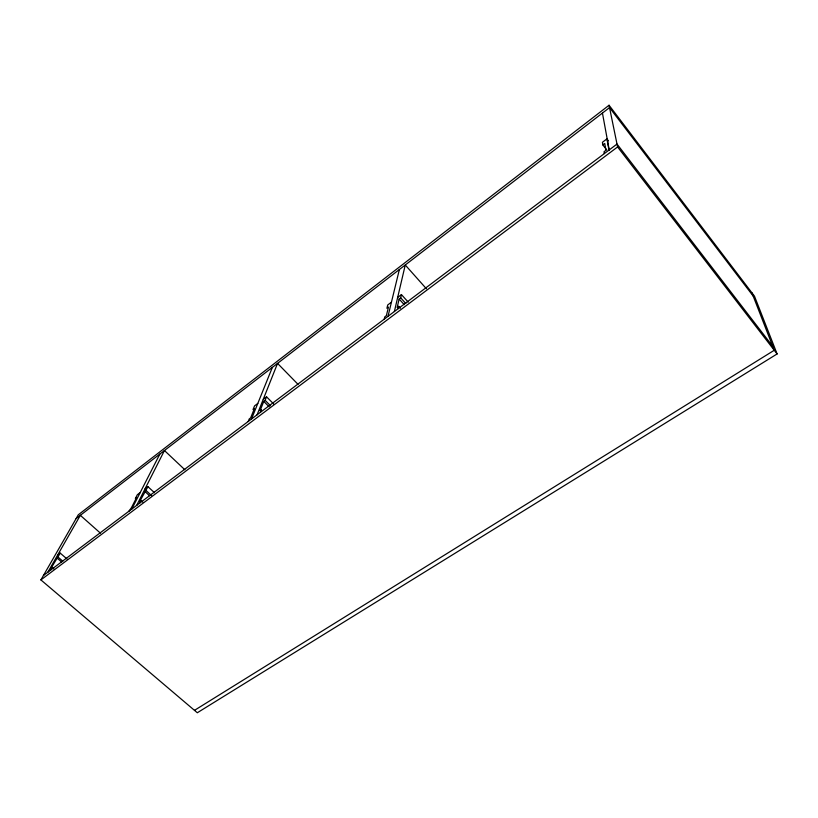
<?xml version="1.0" encoding="UTF-8"?>
<svg xmlns="http://www.w3.org/2000/svg" width="818" height="818" viewBox="0 0 818 818"><rect width="100%" height="100%" fill="white"/><g stroke="black" fill="none" stroke-linecap="round" stroke-linejoin="round"><path stroke-width="1.23" d="M398.223 308.642L398.744 306.341L400.452 308.233M398.744 306.341L397.149 307.548L399.123 299.01L400.687 297.824L401.433 294.592L408.243 302.149M394.378 311.535L405.258 264.991L426.423 288.785M388.008 316.321L399.368 269.531M384.204 319.184L384.787 316.863L386.362 315.666L388.468 307.087L386.914 308.263L387.732 304.971L391.454 302.149M260.431 412.292L261.433 409.757L260.042 410.81L263.764 401.403L265.144 400.36L266.545 396.802L273.733 404.02M257.087 414.808L277.547 363.386L298.018 384.337M251.525 418.99L272.353 367.394M248.202 421.495L249.234 418.949L250.615 417.906L254.439 408.479L253.069 409.511L254.551 405.892L257.803 403.427M154.51 492.733L147.935 486.679L139.755 501.393L140.993 500.473L142.864 502.191M139.633 503.162L140.993 500.473M136.678 505.381L164.449 450.524L184.858 469.757M131.78 509.062L159.827 454.082M128.855 511.26L131.453 507.651L136.565 497.641L135.369 498.551L137.342 494.706L140.215 492.528M50.532 570.187L52.107 567.406L54.049 569.072M52.107 567.406L51.002 568.244L60.235 553.132L66.984 558.97M47.853 572.191L80.338 515.32L100.389 533.111M40.9 579.911L78.293 514.798L609.052 105.246L754.472 296.147L777.1 353.949L197.312 712.754L40.9 579.911L617.6 146.943L609.052 105.246M76.125 518.571L609.533 107.608L753.143 296.004M57.608 555.125L60.235 553.132M145.031 488.878L147.935 486.679M263.263 399.286L266.545 396.802M397.681 297.435L401.433 294.592M608.49 140.89L606.925 138.876L602.406 142.301L602.856 144.919L606.762 149.95M602.856 144.919L604.747 143.477L605.944 150.297L604.021 151.749L604.338 153.6M43.415 575.535L617.007 144.07L772.724 346.331M194.479 710.341L774.257 350.268L751.865 292.711M56.902 557.896L61.708 562.048M57.996 557.058L62.812 561.22M146.023 490.473L151.657 495.647M144.806 491.393L149.5 495.698M265.144 400.36L270.533 405.769M263.764 401.403L269.153 406.802M400.687 297.824L405.81 303.488M399.123 299.01L404.256 304.695M617.6 146.943L777.1 353.949M602.447 113.078L609.216 149.929M606.925 138.876L608.991 150.103"/></g></svg>
